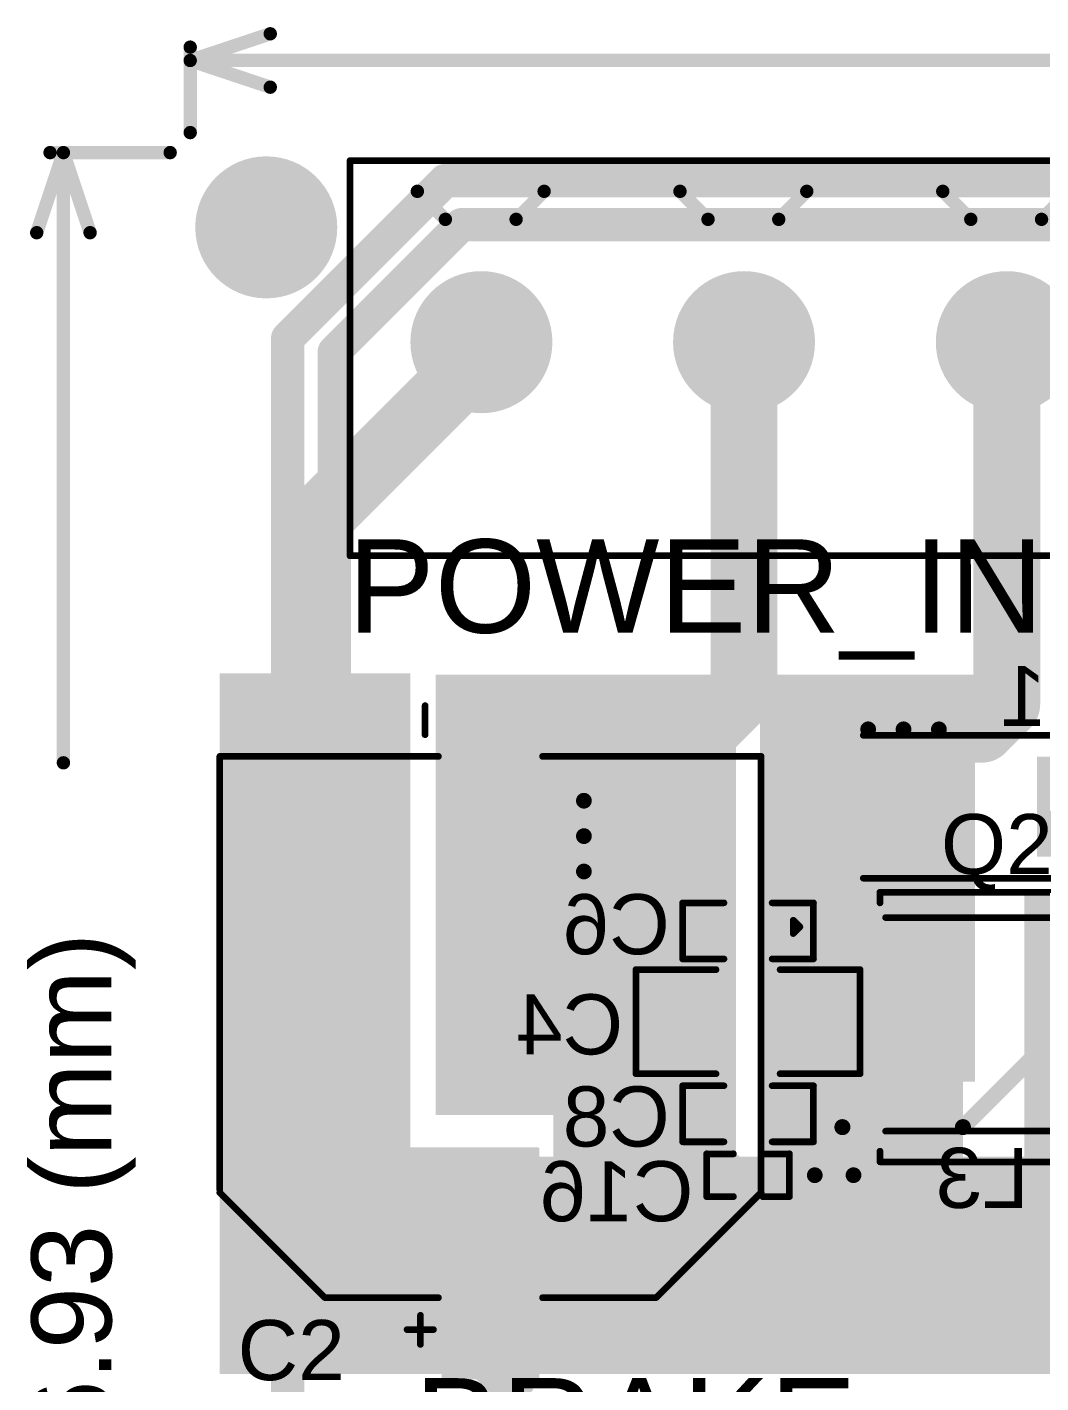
# Model space of a CAD drawing. Header units: millimetres. Extents: x -0.12 to 2.11, y 0 to 1.55.
# Drawn here: x -0.122 to 0.637, y 0.533 to 1.549 of the extents above; entities that cross this region are included whole.
import ezdxf

# ---------------------------------------------------------------- set-up
doc = ezdxf.new("R2010")
doc.units = ezdxf.units.MM
doc.header["$MEASUREMENT"] = 0
for name, color, linetype in [('BottomLayer', 5, 'Continuous'), ('BottomOverlay', 54, 'Continuous'), ('BottomPaste', 16, 'Continuous'), ('BottomSolder', 6, 'Continuous'), ('Mechanical1', 6, 'Continuous'), ('MultiLayer', 9, 'Continuous'), ('PadHoleLayer', 156, 'Continuous'), ('TopLayer', 1, 'Continuous'), ('TopOverlay', 2, 'Continuous'), ('TopPaste', 8, 'Continuous'), ('TopSolder', 216, 'Continuous'), ('ViaHoleLayer', 16, 'Continuous')]:
    doc.layers.add(name, color=color, linetype=linetype)
doc.styles.add('Arial', font='', dxfattribs={"height": 0.2})
doc.styles.get('Arial').set_extended_font_data('Arial')

# ---------------------------------------------------------------- blocks, each defined once
blk = doc.blocks.new('WJ301V_5_0_3P_7')
at = {"layer": 'BottomLayer'}
h = blk.add_hatch(color=5, dxfattribs=at)
edge = h.paths.add_edge_path()
edge.add_arc((0, 0), 0.0492, 0, 360)
h = blk.add_hatch(color=5, dxfattribs=at)
edge = h.paths.add_edge_path()
edge.add_arc((0.1969, 0), 0.0492, 0, 360)
h = blk.add_hatch(color=5, dxfattribs=at)
edge = h.paths.add_edge_path()
edge.add_arc((0.3937, 0), 0.0492, 0, 360)
at = {"layer": 'BottomSolder'}
h = blk.add_hatch(color=6, dxfattribs=at)
edge = h.paths.add_edge_path()
edge.add_arc((0, 0), 0.0532, 0, 360)
h = blk.add_hatch(color=6, dxfattribs=at)
edge = h.paths.add_edge_path()
edge.add_arc((0.1969, 0), 0.0532, 0, 360)
h = blk.add_hatch(color=6, dxfattribs=at)
edge = h.paths.add_edge_path()
edge.add_arc((0.3937, 0), 0.0532, 0, 360)
at = {"layer": 'MultiLayer'}
h = blk.add_hatch(color=9, dxfattribs=at)
edge = h.paths.add_edge_path()
edge.add_arc((0, 0), 0.0492, 0, 360)
h = blk.add_hatch(color=9, dxfattribs=at)
edge = h.paths.add_edge_path()
edge.add_arc((0.1969, 0), 0.0492, 0, 360)
h = blk.add_hatch(color=9, dxfattribs=at)
edge = h.paths.add_edge_path()
edge.add_arc((0.3937, 0), 0.0492, 0, 360)
at = {"layer": 'PadHoleLayer'}
h = blk.add_hatch(color=156, dxfattribs=at)
edge = h.paths.add_edge_path()
edge.add_arc((0, 0), 0.0256, 0, 360)
h = blk.add_hatch(color=156, dxfattribs=at)
edge = h.paths.add_edge_path()
edge.add_arc((0.1969, 0), 0.0256, 0, 360)
h = blk.add_hatch(color=156, dxfattribs=at)
edge = h.paths.add_edge_path()
edge.add_arc((0.3937, 0), 0.0256, 0, 360)
at = {"layer": 'TopLayer'}
h = blk.add_hatch(color=1, dxfattribs=at)
edge = h.paths.add_edge_path()
edge.add_arc((0, 0), 0.0492, 0, 360)
h = blk.add_hatch(color=1, dxfattribs=at)
edge = h.paths.add_edge_path()
edge.add_arc((0.1969, 0), 0.0492, 0, 360)
h = blk.add_hatch(color=1, dxfattribs=at)
edge = h.paths.add_edge_path()
edge.add_arc((0.3937, 0), 0.0492, 0, 360)
at = {"layer": 'TopSolder'}
h = blk.add_hatch(color=216, dxfattribs=at)
edge = h.paths.add_edge_path()
edge.add_arc((0, 0), 0.0532, 0, 360)
h = blk.add_hatch(color=216, dxfattribs=at)
edge = h.paths.add_edge_path()
edge.add_arc((0.1969, 0), 0.0532, 0, 360)
h = blk.add_hatch(color=216, dxfattribs=at)
edge = h.paths.add_edge_path()
edge.add_arc((0.3937, 0), 0.0532, 0, 360)
at = {"layer": 'TopOverlay'}
for points, const_width in [([(0.4921, 0.16), (-0.122, 0.16)], 0.005), ([(-0.122, 0.16), (-0.122, -0.136)], 0.005), ([(0.4921, 0.16), (0.4921, -0.136)], 0.005), ([(-0.026, -0.092), (-0.047, -0.113)], 0.01), ([(0.027, -0.092), (-0.026, -0.092)], 0.01), ([(0.048, -0.113), (0.027, -0.092)], 0.01), ([(0.1709, -0.092), (0.1499, -0.113)], 0.01), ([(0.2239, -0.092), (0.1709, -0.092)], 0.01), ([(0.2449, -0.113), (0.2239, -0.092)], 0.01), ([(0.3677, -0.092), (0.3467, -0.113)], 0.01), ([(0.4207, -0.092), (0.3677, -0.092)], 0.01), ([(0.4417, -0.113), (0.4207, -0.092)], 0.01), ([(0.4921, -0.136), (-0.122, -0.136)], 0.005)]:
    blk.add_lwpolyline(points, dxfattribs=dict(at, const_width=const_width))
for points, const_width in [([(-0.1232, 0.16, 1), (-0.1207, 0.16, 1)], 0.0025), ([(-0.1232, 0.16, 1), (-0.1207, 0.16, 1)], 0.0025), ([(0.4909, 0.16, 1), (0.4934, 0.16, 1)], 0.0025), ([(0.4909, 0.16, 1), (0.4934, 0.16, 1)], 0.0025), ([(-0.0285, -0.092, 1), (-0.0235, -0.092, 1)], 0.005), ([(-0.0285, -0.092, 1), (-0.0235, -0.092, 1)], 0.005), ([(0.0245, -0.092, 1), (0.0295, -0.092, 1)], 0.005), ([(0.0245, -0.092, 1), (0.0295, -0.092, 1)], 0.005), ([(0.1684, -0.092, 1), (0.1734, -0.092, 1)], 0.005), ([(0.1684, -0.092, 1), (0.1734, -0.092, 1)], 0.005), ([(0.2214, -0.092, 1), (0.2264, -0.092, 1)], 0.005), ([(0.2214, -0.092, 1), (0.2264, -0.092, 1)], 0.005), ([(0.3652, -0.092, 1), (0.3702, -0.092, 1)], 0.005), ([(0.3652, -0.092, 1), (0.3702, -0.092, 1)], 0.005), ([(0.4182, -0.092, 1), (0.4232, -0.092, 1)], 0.005), ([(0.4182, -0.092, 1), (0.4232, -0.092, 1)], 0.005), ([(-0.0495, -0.113, 1), (-0.0445, -0.113, 1)], 0.005), ([(0.0455, -0.113, 1), (0.0505, -0.113, 1)], 0.005), ([(0.1474, -0.113, 1), (0.1524, -0.113, 1)], 0.005), ([(0.2424, -0.113, 1), (0.2474, -0.113, 1)], 0.005), ([(0.3442, -0.113, 1), (0.3492, -0.113, 1)], 0.005), ([(0.4392, -0.113, 1), (0.4442, -0.113, 1)], 0.005), ([(-0.1232, -0.136, 1), (-0.1207, -0.136, 1)], 0.0025), ([(-0.1232, -0.136, 1), (-0.1207, -0.136, 1)], 0.0025), ([(0.4909, -0.136, 1), (0.4934, -0.136, 1)], 0.0025), ([(0.4909, -0.136, 1), (0.4934, -0.136, 1)], 0.0025)]:
    blk.add_lwpolyline(points, format="xyb", close=True, dxfattribs=dict(at, const_width=const_width))
blk = doc.blocks.new('SOP_8_32')
at = {"layer": 'TopLayer'}
for points in [[(-0.1339, 0.0888), (-0.0827, 0.0888), (-0.0827, 0.0612), (-0.1339, 0.0612)], [(0.0827, 0.0888), (0.1339, 0.0888), (0.1339, 0.0612), (0.0827, 0.0612)], [(-0.1339, 0.0388), (-0.0827, 0.0388), (-0.0827, 0.0112), (-0.1339, 0.0112)], [(0.0827, 0.0388), (0.1339, 0.0388), (0.1339, 0.0112), (0.0827, 0.0112)], [(-0.1339, -0.0112), (-0.0827, -0.0112), (-0.0827, -0.0388), (-0.1339, -0.0388)], [(0.0827, -0.0112), (0.1339, -0.0112), (0.1339, -0.0388), (0.0827, -0.0388)], [(-0.1339, -0.0612), (-0.0827, -0.0612), (-0.0827, -0.0888), (-0.1339, -0.0888)], [(0.0827, -0.0612), (0.1339, -0.0612), (0.1339, -0.0888), (0.0827, -0.0888)]]:
    blk.add_hatch(color=1, dxfattribs=at).paths.add_polyline_path(points)
at = {"layer": 'TopOverlay'}
blk.add_hatch(color=2, dxfattribs=at).paths.add_polyline_path([(-0.078, 0.058), (-0.067, 0.058), (-0.067, 0.084), (-0.078, 0.084)])
at = {"layer": 'TopPaste'}
for points in [[(-0.1339, 0.0888), (-0.0827, 0.0888), (-0.0827, 0.0612), (-0.1339, 0.0612)], [(0.0827, 0.0888), (0.1339, 0.0888), (0.1339, 0.0612), (0.0827, 0.0612)], [(-0.1339, 0.0388), (-0.0827, 0.0388), (-0.0827, 0.0112), (-0.1339, 0.0112)], [(0.0827, 0.0388), (0.1339, 0.0388), (0.1339, 0.0112), (0.0827, 0.0112)], [(-0.1339, -0.0112), (-0.0827, -0.0112), (-0.0827, -0.0388), (-0.1339, -0.0388)], [(0.0827, -0.0112), (0.1339, -0.0112), (0.1339, -0.0388), (0.0827, -0.0388)], [(-0.1339, -0.0612), (-0.0827, -0.0612), (-0.0827, -0.0888), (-0.1339, -0.0888)], [(0.0827, -0.0612), (0.1339, -0.0612), (0.1339, -0.0888), (0.0827, -0.0888)]]:
    blk.add_hatch(color=8, dxfattribs=at).paths.add_polyline_path(points)
at = {"layer": 'TopSolder'}
for points in [[(-0.1379, 0.0928), (-0.0787, 0.0928), (-0.0787, 0.0572), (-0.1379, 0.0572)], [(0.0787, 0.0928), (0.1379, 0.0928), (0.1379, 0.0572), (0.0787, 0.0572)], [(-0.1379, 0.0428), (-0.0787, 0.0428), (-0.0787, 0.0072), (-0.1379, 0.0072)], [(0.0787, 0.0428), (0.1379, 0.0428), (0.1379, 0.0072), (0.0787, 0.0072)], [(-0.1379, -0.0072), (-0.0787, -0.0072), (-0.0787, -0.0428), (-0.1379, -0.0428)], [(0.0787, -0.0072), (0.1379, -0.0072), (0.1379, -0.0428), (0.0787, -0.0428)], [(-0.1379, -0.0572), (-0.0787, -0.0572), (-0.0787, -0.0928), (-0.1379, -0.0928)], [(0.0787, -0.0572), (0.1379, -0.0572), (0.1379, -0.0928), (0.0787, -0.0928)]]:
    blk.add_hatch(color=216, dxfattribs=at).paths.add_polyline_path(points)
at = {"layer": 'TopOverlay', "const_width": 0.005}
for points in [[(-0.0801, 0.093), (-0.0801, 0.101)], [(-0.0801, 0.101), (0.0799, 0.101)], [(0.0799, 0.093), (0.0799, 0.101)], [(-0.1451, 0.07), (-0.1451, 0.08)], [(-0.1451, 0.08), (-0.1401, 0.075)], [(-0.1451, 0.07), (-0.1401, 0.075)], [(-0.0801, -0.101), (-0.0801, -0.093)], [(0.0799, -0.101), (0.0799, -0.093)], [(-0.0801, -0.101), (0.0799, -0.101)]]:
    blk.add_lwpolyline(points, dxfattribs=at)
at = {"layer": 'TopOverlay', "const_width": 0.0025}
for points in [[(-0.0814, 0.101, 1), (-0.0789, 0.101, 1)], [(-0.0814, 0.101, 1), (-0.0789, 0.101, 1)], [(0.0786, 0.101, 1), (0.0811, 0.101, 1)], [(0.0786, 0.101, 1), (0.0811, 0.101, 1)], [(-0.0814, 0.093, 1), (-0.0789, 0.093, 1)], [(0.0786, 0.093, 1), (0.0811, 0.093, 1)], [(-0.1464, 0.08, 1), (-0.1439, 0.08, 1)], [(-0.1464, 0.08, 1), (-0.1439, 0.08, 1)], [(-0.1464, 0.07, 1), (-0.1439, 0.07, 1)], [(-0.1464, 0.07, 1), (-0.1439, 0.07, 1)], [(-0.1414, 0.075, 1), (-0.1389, 0.075, 1)], [(-0.1414, 0.075, 1), (-0.1389, 0.075, 1)], [(-0.0814, -0.093, 1), (-0.0789, -0.093, 1)], [(0.0786, -0.093, 1), (0.0811, -0.093, 1)], [(-0.0814, -0.101, 1), (-0.0789, -0.101, 1)], [(-0.0814, -0.101, 1), (-0.0789, -0.101, 1)], [(0.0786, -0.101, 1), (0.0811, -0.101, 1)], [(0.0786, -0.101, 1), (0.0811, -0.101, 1)]]:
    blk.add_lwpolyline(points, format="xyb", close=True, dxfattribs=at)
blk = doc.blocks.new('WPN4020H1R0MT__B_37')
at = {"layer": 'BottomLayer'}
for points in [[(-0.0807, 0.0728), (-0.0374, 0.0728), (-0.0374, -0.0728), (-0.0807, -0.0728)], [(0.0374, 0.0728), (0.0807, 0.0728), (0.0807, -0.0728), (0.0374, -0.0728)]]:
    blk.add_hatch(color=5, dxfattribs=at).paths.add_polyline_path(points)
at = {"layer": 'BottomPaste'}
for points in [[(-0.0807, 0.0728), (-0.0374, 0.0728), (-0.0374, -0.0728), (-0.0807, -0.0728)], [(0.0374, 0.0728), (0.0807, 0.0728), (0.0807, -0.0728), (0.0374, -0.0728)]]:
    blk.add_hatch(color=16, dxfattribs=at).paths.add_polyline_path(points)
at = {"layer": 'BottomSolder'}
for points in [[(-0.0847, 0.0768), (-0.0334, 0.0768), (-0.0334, -0.0768), (-0.0847, -0.0768)], [(0.0334, 0.0768), (0.0847, 0.0768), (0.0847, -0.0768), (0.0334, -0.0768)]]:
    blk.add_hatch(color=6, dxfattribs=at).paths.add_polyline_path(points)
at = {"layer": 'BottomOverlay', "const_width": 0.005}
for points in [[(0.074, 0.08), (-0.074, 0.08)], [(0.074, -0.08), (-0.074, -0.08)]]:
    blk.add_lwpolyline(points, dxfattribs=at)
at = {"layer": 'BottomOverlay', "const_width": 0.0025}
for points in [[(-0.0752, 0.08, 1), (-0.0727, 0.08, 1)], [(0.0727, 0.08, 1), (0.0752, 0.08, 1)], [(-0.0752, -0.08, 1), (-0.0727, -0.08, 1)], [(0.0727, -0.08, 1), (0.0752, -0.08, 1)]]:
    blk.add_lwpolyline(points, format="xyb", close=True, dxfattribs=at)
blk = doc.blocks.new('SMA_B_40')
at = {"layer": 'BottomLayer'}
for points in [[(-0.128, 0.0335), (-0.0295, 0.0335), (-0.0295, -0.0335), (-0.128, -0.0335)], [(0.0295, 0.0335), (0.128, 0.0335), (0.128, -0.0335), (0.0295, -0.0335)]]:
    blk.add_hatch(color=5, dxfattribs=at).paths.add_polyline_path(points)
at = {"layer": 'BottomOverlay'}
for points in [[(-0.175, -0.056), (-0.1291, -0.056), (-0.1291, 0.056), (-0.175, 0.056)], [(-0.1299, 0.0364), (-0.1022, 0.0364), (-0.1022, 0.056), (-0.1299, 0.056)], [(-0.1299, -0.056), (-0.1022, -0.056), (-0.1022, -0.0364), (-0.1299, -0.0364)]]:
    blk.add_hatch(color=54, dxfattribs=at).paths.add_polyline_path(points)
at = {"layer": 'BottomPaste'}
for points in [[(-0.128, 0.0335), (-0.0295, 0.0335), (-0.0295, -0.0335), (-0.128, -0.0335)], [(0.0295, 0.0335), (0.128, 0.0335), (0.128, -0.0335), (0.0295, -0.0335)]]:
    blk.add_hatch(color=16, dxfattribs=at).paths.add_polyline_path(points)
at = {"layer": 'BottomSolder'}
for points in [[(-0.132, 0.0375), (-0.0255, 0.0375), (-0.0255, -0.0375), (-0.132, -0.0375)], [(0.0255, 0.0375), (0.132, 0.0375), (0.132, -0.0375), (0.0255, -0.0375)]]:
    blk.add_hatch(color=6, dxfattribs=at).paths.add_polyline_path(points)
at = {"layer": 'BottomOverlay', "const_width": 0.005}
for points in [[(-0.1047, 0.0535), (0.0811, 0.0535)], [(0.0811, 0.0398), (0.0811, 0.0535)], [(0.0811, -0.0535), (0.0811, -0.0398)], [(-0.1047, -0.0535), (0.0811, -0.0535)]]:
    blk.add_lwpolyline(points, dxfattribs=at)
at = {"layer": 'BottomOverlay', "const_width": 0.0025}
for points in [[(-0.1059, 0.0535, 1), (-0.1034, 0.0535, 1)], [(0.0799, 0.0535, 1), (0.0824, 0.0535, 1)], [(0.0799, 0.0535, 1), (0.0824, 0.0535, 1)], [(0.0799, 0.0398, 1), (0.0824, 0.0398, 1)], [(0.0799, -0.0398, 1), (0.0824, -0.0398, 1)], [(-0.1059, -0.0535, 1), (-0.1034, -0.0535, 1)], [(0.0799, -0.0535, 1), (0.0824, -0.0535, 1)], [(0.0799, -0.0535, 1), (0.0824, -0.0535, 1)]]:
    blk.add_lwpolyline(points, format="xyb", close=True, dxfattribs=at)
blk = doc.blocks.new('C___0402_B_42')
at = {"layer": 'BottomLayer'}
for points in [[(-0.0095, 0.0125), (-0.0095, -0.0125), (-0.0275, -0.0125), (-0.0275, 0.0125)], [(0.0275, 0.0125), (0.0275, -0.0125), (0.0095, -0.0125), (0.0095, 0.0125)]]:
    blk.add_hatch(color=5, dxfattribs=at).paths.add_polyline_path(points)
at = {"layer": 'BottomPaste'}
for points in [[(-0.0095, 0.0125), (-0.0095, -0.0125), (-0.0275, -0.0125), (-0.0275, 0.0125)], [(0.0275, 0.0125), (0.0275, -0.0125), (0.0095, -0.0125), (0.0095, 0.0125)]]:
    blk.add_hatch(color=16, dxfattribs=at).paths.add_polyline_path(points)
at = {"layer": 'BottomSolder'}
for points in [[(-0.0071, 0.0149), (-0.0071, -0.0149), (-0.0299, -0.0149), (-0.0299, 0.0149)], [(0.0299, 0.0149), (0.0299, -0.0149), (0.0071, -0.0149), (0.0071, 0.0149)]]:
    blk.add_hatch(color=6, dxfattribs=at).paths.add_polyline_path(points)
at = {"layer": 'BottomOverlay', "const_width": 0.005}
for points in [[(-0.031, 0.016), (-0.011, 0.016)], [(-0.031, -0.016), (-0.031, 0.016)], [(0.011, 0.016), (0.031, 0.016)], [(0.031, -0.016), (0.031, 0.016)], [(-0.031, -0.016), (-0.011, -0.016)], [(0.011, -0.016), (0.031, -0.016)]]:
    blk.add_lwpolyline(points, dxfattribs=at)
at = {"layer": 'BottomOverlay', "const_width": 0.0025}
for points in [[(-0.0323, 0.016, 1), (-0.0297, 0.016, 1)], [(-0.0323, 0.016, 1), (-0.0297, 0.016, 1)], [(-0.0123, 0.016, 1), (-0.0097, 0.016, 1)], [(0.0097, 0.016, 1), (0.0123, 0.016, 1)], [(0.0297, 0.016, 1), (0.0323, 0.016, 1)], [(0.0297, 0.016, 1), (0.0323, 0.016, 1)], [(-0.0323, -0.016, 1), (-0.0297, -0.016, 1)], [(-0.0323, -0.016, 1), (-0.0297, -0.016, 1)], [(-0.0123, -0.016, 1), (-0.0097, -0.016, 1)], [(0.0097, -0.016, 1), (0.0123, -0.016, 1)], [(0.0297, -0.016, 1), (0.0323, -0.016, 1)], [(0.0297, -0.016, 1), (0.0323, -0.016, 1)]]:
    blk.add_lwpolyline(points, format="xyb", close=True, dxfattribs=at)
blk = doc.blocks.new('C___0603_B_50')
at = {"layer": 'BottomLayer'}
for points in [[(-0.045, -0.0175), (-0.045, 0.0175), (-0.015, 0.0175), (-0.015, -0.0175)], [(0.015, -0.0175), (0.015, 0.0175), (0.045, 0.0175), (0.045, -0.0175)]]:
    blk.add_hatch(color=5, dxfattribs=at).paths.add_polyline_path(points)
at = {"layer": 'BottomPaste'}
for points in [[(-0.045, -0.0175), (-0.045, 0.0175), (-0.015, 0.0175), (-0.015, -0.0175)], [(0.015, -0.0175), (0.015, 0.0175), (0.045, 0.0175), (0.045, -0.0175)]]:
    blk.add_hatch(color=16, dxfattribs=at).paths.add_polyline_path(points)
at = {"layer": 'BottomSolder'}
for points in [[(-0.0474, -0.0199), (-0.0474, 0.0199), (-0.0126, 0.0199), (-0.0126, -0.0199)], [(0.0126, -0.0199), (0.0126, 0.0199), (0.0474, 0.0199), (0.0474, -0.0199)]]:
    blk.add_hatch(color=6, dxfattribs=at).paths.add_polyline_path(points)
at = {"layer": 'BottomOverlay', "const_width": 0.005}
for points in [[(-0.018, 0.021), (-0.049, 0.021)], [(-0.049, 0.021), (-0.049, -0.021)], [(0.049, 0.021), (0.018, 0.021)], [(0.049, 0.021), (0.049, -0.021)], [(-0.018, -0.021), (-0.049, -0.021)], [(0.049, -0.021), (0.018, -0.021)]]:
    blk.add_lwpolyline(points, dxfattribs=at)
at = {"layer": 'BottomOverlay', "const_width": 0.0025}
for points in [[(-0.0503, 0.021, 1), (-0.0478, 0.021, 1)], [(-0.0503, 0.021, 1), (-0.0478, 0.021, 1)], [(-0.0192, 0.021, 1), (-0.0168, 0.021, 1)], [(0.0168, 0.021, 1), (0.0192, 0.021, 1)], [(0.0478, 0.021, 1), (0.0503, 0.021, 1)], [(0.0478, 0.021, 1), (0.0503, 0.021, 1)], [(-0.0503, -0.021, 1), (-0.0478, -0.021, 1)], [(-0.0503, -0.021, 1), (-0.0478, -0.021, 1)], [(-0.0192, -0.021, 1), (-0.0168, -0.021, 1)], [(0.0168, -0.021, 1), (0.0192, -0.021, 1)], [(0.0478, -0.021, 1), (0.0503, -0.021, 1)], [(0.0478, -0.021, 1), (0.0503, -0.021, 1)]]:
    blk.add_lwpolyline(points, format="xyb", close=True, dxfattribs=at)
blk = doc.blocks.new('C___0603_B_52')
at = {"layer": 'BottomLayer'}
for points in [[(-0.045, -0.0175), (-0.045, 0.0175), (-0.015, 0.0175), (-0.015, -0.0175)], [(0.015, -0.0175), (0.015, 0.0175), (0.045, 0.0175), (0.045, -0.0175)]]:
    blk.add_hatch(color=5, dxfattribs=at).paths.add_polyline_path(points)
at = {"layer": 'BottomPaste'}
for points in [[(-0.045, -0.0175), (-0.045, 0.0175), (-0.015, 0.0175), (-0.015, -0.0175)], [(0.015, -0.0175), (0.015, 0.0175), (0.045, 0.0175), (0.045, -0.0175)]]:
    blk.add_hatch(color=16, dxfattribs=at).paths.add_polyline_path(points)
at = {"layer": 'BottomSolder'}
for points in [[(-0.0474, -0.0199), (-0.0474, 0.0199), (-0.0126, 0.0199), (-0.0126, -0.0199)], [(0.0126, -0.0199), (0.0126, 0.0199), (0.0474, 0.0199), (0.0474, -0.0199)]]:
    blk.add_hatch(color=6, dxfattribs=at).paths.add_polyline_path(points)
at = {"layer": 'BottomOverlay', "const_width": 0.005}
for points in [[(-0.049, 0.021), (-0.018, 0.021)], [(-0.049, -0.021), (-0.049, 0.021)], [(0.018, 0.021), (0.049, 0.021)], [(0.049, -0.021), (0.049, 0.021)], [(-0.049, -0.021), (-0.018, -0.021)], [(0.018, -0.021), (0.049, -0.021)]]:
    blk.add_lwpolyline(points, dxfattribs=at)
at = {"layer": 'BottomOverlay', "const_width": 0.0025}
for points in [[(-0.0503, 0.021, 1), (-0.0478, 0.021, 1)], [(-0.0503, 0.021, 1), (-0.0478, 0.021, 1)], [(-0.0192, 0.021, 1), (-0.0168, 0.021, 1)], [(0.0168, 0.021, 1), (0.0192, 0.021, 1)], [(0.0478, 0.021, 1), (0.0503, 0.021, 1)], [(0.0478, 0.021, 1), (0.0503, 0.021, 1)], [(-0.0503, -0.021, 1), (-0.0478, -0.021, 1)], [(-0.0503, -0.021, 1), (-0.0478, -0.021, 1)], [(-0.0192, -0.021, 1), (-0.0168, -0.021, 1)], [(0.0168, -0.021, 1), (0.0192, -0.021, 1)], [(0.0478, -0.021, 1), (0.0503, -0.021, 1)], [(0.0478, -0.021, 1), (0.0503, -0.021, 1)]]:
    blk.add_lwpolyline(points, format="xyb", close=True, dxfattribs=at)
blk = doc.blocks.new('C___1206_B_54')
at = {"layer": 'BottomLayer'}
for points in [[(-0.08, 0.035), (-0.02, 0.035), (-0.02, -0.035), (-0.08, -0.035)], [(0.02, 0.035), (0.08, 0.035), (0.08, -0.035), (0.02, -0.035)]]:
    blk.add_hatch(color=5, dxfattribs=at).paths.add_polyline_path(points)
at = {"layer": 'BottomPaste'}
for points in [[(-0.08, 0.035), (-0.02, 0.035), (-0.02, -0.035), (-0.08, -0.035)], [(0.02, 0.035), (0.08, 0.035), (0.08, -0.035), (0.02, -0.035)]]:
    blk.add_hatch(color=16, dxfattribs=at).paths.add_polyline_path(points)
at = {"layer": 'BottomSolder'}
for points in [[(-0.084, 0.039), (-0.016, 0.039), (-0.016, -0.039), (-0.084, -0.039)], [(0.016, 0.039), (0.084, 0.039), (0.084, -0.039), (0.016, -0.039)]]:
    blk.add_hatch(color=6, dxfattribs=at).paths.add_polyline_path(points)
at = {"layer": 'BottomOverlay', "const_width": 0.005}
for points in [[(-0.084, -0.039), (-0.084, 0.039)], [(-0.084, 0.039), (-0.024, 0.039)], [(0.024, 0.039), (0.084, 0.039)], [(0.084, -0.039), (0.084, 0.039)], [(-0.084, -0.039), (-0.024, -0.039)], [(0.024, -0.039), (0.084, -0.039)]]:
    blk.add_lwpolyline(points, dxfattribs=at)
at = {"layer": 'BottomOverlay', "const_width": 0.0025}
for points in [[(-0.08525, 0.039, 1), (-0.08275, 0.039, 1)], [(-0.08525, 0.039, 1), (-0.08275, 0.039, 1)], [(-0.02525, 0.039, 1), (-0.02275, 0.039, 1)], [(0.02275, 0.039, 1), (0.02525, 0.039, 1)], [(0.08275, 0.039, 1), (0.08525, 0.039, 1)], [(0.08275, 0.039, 1), (0.08525, 0.039, 1)], [(-0.08525, -0.039, 1), (-0.08275, -0.039, 1)], [(-0.08525, -0.039, 1), (-0.08275, -0.039, 1)], [(-0.02525, -0.039, 1), (-0.02275, -0.039, 1)], [(0.02275, -0.039, 1), (0.02525, -0.039, 1)], [(0.08275, -0.039, 1), (0.08525, -0.039, 1)], [(0.08275, -0.039, 1), (0.08525, -0.039, 1)]]:
    blk.add_lwpolyline(points, format="xyb", close=True, dxfattribs=at)
blk = doc.blocks.new('VZT_330_F_10__D___56')
at = {"layer": 'TopLayer'}
for points in [[(-0.2598, 0.0325), (-0.0945, 0.0325), (-0.0945, -0.0325), (-0.2598, -0.0325)], [(0.0945, 0.0325), (0.2598, 0.0325), (0.2598, -0.0325), (0.0945, -0.0325)]]:
    blk.add_hatch(color=1, dxfattribs=at).paths.add_polyline_path(points)
at = {"layer": 'TopPaste'}
for points in [[(-0.2598, 0.0325), (-0.0945, 0.0325), (-0.0945, -0.0325), (-0.2598, -0.0325)], [(0.0945, 0.0325), (0.2598, 0.0325), (0.2598, -0.0325), (0.0945, -0.0325)]]:
    blk.add_hatch(color=8, dxfattribs=at).paths.add_polyline_path(points)
at = {"layer": 'TopSolder'}
for points in [[(-0.2638, 0.0365), (-0.0905, 0.0365), (-0.0905, -0.0365), (-0.2638, -0.0365)], [(0.0905, 0.0365), (0.2638, 0.0365), (0.2638, -0.0365), (0.0905, -0.0365)]]:
    blk.add_hatch(color=216, dxfattribs=at).paths.add_polyline_path(points)
at = {"layer": 'TopOverlay', "const_width": 0.005}
for points in [[(-0.124, 0.2028), (-0.2028, 0.124)], [(-0.1222, 0.2028), (0.2028, 0.2028)], [(0.2028, 0.2028), (0.2028, 0.039)], [(-0.2028, 0.124), (-0.2028, 0.039)], [(-0.2267, 0.0625), (-0.2267, 0.0427)], [(-0.2378, 0.0525), (-0.216, 0.0525)], [(0.219, 0.049), (0.2408, 0.049)], [(-0.2028, -0.039), (-0.2028, -0.124)], [(0.2028, -0.039), (0.2028, -0.2028)], [(-0.2028, -0.124), (-0.124, -0.2028)], [(-0.1222, -0.2028), (0.2028, -0.2028)]]:
    blk.add_lwpolyline(points, dxfattribs=at)
at = {"layer": 'TopOverlay', "const_width": 0.0025}
for points in [[(-0.1253, 0.2028, 1), (-0.1227, 0.2028, 1)], [(-0.1235, 0.2028, 1), (-0.121, 0.2028, 1)], [(0.2015, 0.2028, 1), (0.204, 0.2028, 1)], [(0.2015, 0.2028, 1), (0.204, 0.2028, 1)], [(-0.204, 0.124, 1), (-0.2015, 0.124, 1)], [(-0.204, 0.124, 1), (-0.2015, 0.124, 1)], [(-0.2279, 0.0625, 1), (-0.2254, 0.0625, 1)], [(-0.239, 0.0525, 1), (-0.2365, 0.0525, 1)], [(-0.2172, 0.0525, 1), (-0.2147, 0.0525, 1)], [(0.2177, 0.049, 1), (0.2203, 0.049, 1)], [(0.2395, 0.049, 1), (0.242, 0.049, 1)], [(-0.2279, 0.0427, 1), (-0.2254, 0.0427, 1)], [(-0.204, 0.039, 1), (-0.2015, 0.039, 1)], [(0.2015, 0.039, 1), (0.204, 0.039, 1)], [(-0.204, -0.039, 1), (-0.2015, -0.039, 1)], [(0.2015, -0.039, 1), (0.204, -0.039, 1)], [(-0.204, -0.124, 1), (-0.2015, -0.124, 1)], [(-0.204, -0.124, 1), (-0.2015, -0.124, 1)], [(-0.1253, -0.2028, 1), (-0.1227, -0.2028, 1)], [(-0.1235, -0.2028, 1), (-0.121, -0.2028, 1)], [(0.2015, -0.2028, 1), (0.204, -0.2028, 1)], [(0.2015, -0.2028, 1), (0.204, -0.2028, 1)]]:
    blk.add_lwpolyline(points, format="xyb", close=True, dxfattribs=at)

msp = doc.modelspace()

# ---------------------------------------------------------------- hatches: boundary and pattern name
at = {"layer": 'BottomLayer'}
h = msp.add_hatch(color=5, dxfattribs=at)
edge = h.paths.add_edge_path()
edge.add_arc((0.057, 1.399), 0.0492, 0, 360)
for points in [[(0.409, 1.045), (0.272, 1.045), (0.272, 0.588), (0.409, 0.588)], [(0.46, 0.921), (0.583, 0.921), (0.583, 1.046), (0.46, 1.046)], [(0.427, 0.673), (0.579, 0.673), (0.579, 0.902), (0.427, 0.902)], [(0.763, 0.901), (0.625, 0.901), (0.625, 0.672), (0.763, 0.672)], [(0.272, 0.66), (0.272, 0.581), (0.87, 0.581), (0.87, 0.66)]]:
    msp.add_hatch(color=5, dxfattribs=at).paths.add_polyline_path(points)
h = msp.add_hatch(color=5, dxfattribs=at)
edge = h.paths.add_edge_path()
edge.add_arc((0.508, 1.023), 0.0118, 0, 360)
h = msp.add_hatch(color=5, dxfattribs=at)
edge = h.paths.add_edge_path()
edge.add_arc((0.5345, 1.023), 0.0118, 0, 360)
h = msp.add_hatch(color=5, dxfattribs=at)
edge = h.paths.add_edge_path()
edge.add_arc((0.561, 1.023), 0.0118, 0, 360)
h = msp.add_hatch(color=5, dxfattribs=at)
edge = h.paths.add_edge_path()
edge.add_arc((0.295, 0.9695), 0.0118, 0, 360)
h = msp.add_hatch(color=5, dxfattribs=at)
edge = h.paths.add_edge_path()
edge.add_arc((0.295, 0.943), 0.0118, 0, 360)
h = msp.add_hatch(color=5, dxfattribs=at)
edge = h.paths.add_edge_path()
edge.add_arc((0.295, 0.9165), 0.0118, 0, 360)
h = msp.add_hatch(color=5, dxfattribs=at)
edge = h.paths.add_edge_path()
edge.add_arc((0.468, 0.689), 0.0118, 0, 360)
h = msp.add_hatch(color=5, dxfattribs=at)
edge = h.paths.add_edge_path()
edge.add_arc((0.497, 0.689), 0.0118, 0, 360)
at = {"layer": 'BottomSolder'}
h = msp.add_hatch(color=6, dxfattribs=at)
edge = h.paths.add_edge_path()
edge.add_arc((0.057, 1.399), 0.0532, 0, 360)
h = msp.add_hatch(color=6, dxfattribs=at)
edge = h.paths.add_edge_path()
edge.add_arc((0.508, 1.023), 0.0158, 0, 360)
h = msp.add_hatch(color=6, dxfattribs=at)
edge = h.paths.add_edge_path()
edge.add_arc((0.5345, 1.023), 0.0158, 0, 360)
h = msp.add_hatch(color=6, dxfattribs=at)
edge = h.paths.add_edge_path()
edge.add_arc((0.561, 1.023), 0.0158, 0, 360)
h = msp.add_hatch(color=6, dxfattribs=at)
edge = h.paths.add_edge_path()
edge.add_arc((0.295, 0.9695), 0.0158, 0, 360)
h = msp.add_hatch(color=6, dxfattribs=at)
edge = h.paths.add_edge_path()
edge.add_arc((0.295, 0.943), 0.0158, 0, 360)
h = msp.add_hatch(color=6, dxfattribs=at)
edge = h.paths.add_edge_path()
edge.add_arc((0.295, 0.9165), 0.0158, 0, 360)
h = msp.add_hatch(color=6, dxfattribs=at)
edge = h.paths.add_edge_path()
edge.add_arc((0.468, 0.689), 0.0158, 0, 360)
h = msp.add_hatch(color=6, dxfattribs=at)
edge = h.paths.add_edge_path()
edge.add_arc((0.497, 0.689), 0.0158, 0, 360)
at = {"layer": 'MultiLayer'}
h = msp.add_hatch(color=9, dxfattribs=at)
edge = h.paths.add_edge_path()
edge.add_arc((0.057, 1.399), 0.0492, 0, 360)
at = {"layer": 'PadHoleLayer'}
h = msp.add_hatch(color=156, dxfattribs=at)
edge = h.paths.add_edge_path()
edge.add_arc((0.057, 1.399), 0.0394, 0, 360)
at = {"layer": 'TopLayer'}
h = msp.add_hatch(color=1, dxfattribs=at)
edge = h.paths.add_edge_path()
edge.add_arc((0.057, 1.399), 0.0492, 0, 360)
for points in [[(0.165, 0.544), (0.165, 1.065), (0.022, 1.065), (0.022, 0.544)], [(0.184, 0.734), (0.408, 0.734), (0.408, 1.064), (0.184, 1.064)], [(0.427, 0.759), (0.588, 0.759), (0.588, 1.064), (0.427, 1.064)], [(0.022, 0.54), (0.261, 0.54), (0.261, 0.71), (0.022, 0.71)], [(0.048, 0.54), (0.661, 0.54), (0.661, 0.703), (0.048, 0.703)]]:
    msp.add_hatch(color=1, dxfattribs=at).paths.add_polyline_path(points)
h = msp.add_hatch(color=1, dxfattribs=at)
edge = h.paths.add_edge_path()
edge.add_arc((0.508, 1.023), 0.0118, 0, 360)
h = msp.add_hatch(color=1, dxfattribs=at)
edge = h.paths.add_edge_path()
edge.add_arc((0.5345, 1.023), 0.0118, 0, 360)
h = msp.add_hatch(color=1, dxfattribs=at)
edge = h.paths.add_edge_path()
edge.add_arc((0.561, 1.023), 0.0118, 0, 360)
h = msp.add_hatch(color=1, dxfattribs=at)
edge = h.paths.add_edge_path()
edge.add_arc((0.295, 0.9695), 0.0118, 0, 360)
h = msp.add_hatch(color=1, dxfattribs=at)
edge = h.paths.add_edge_path()
edge.add_arc((0.295, 0.943), 0.0118, 0, 360)
h = msp.add_hatch(color=1, dxfattribs=at)
edge = h.paths.add_edge_path()
edge.add_arc((0.295, 0.9165), 0.0118, 0, 360)
h = msp.add_hatch(color=1, dxfattribs=at)
edge = h.paths.add_edge_path()
edge.add_arc((0.468, 0.689), 0.0118, 0, 360)
h = msp.add_hatch(color=1, dxfattribs=at)
edge = h.paths.add_edge_path()
edge.add_arc((0.497, 0.689), 0.0118, 0, 360)
at = {"layer": 'TopSolder'}
h = msp.add_hatch(color=216, dxfattribs=at)
edge = h.paths.add_edge_path()
edge.add_arc((0.057, 1.399), 0.0532, 0, 360)
h = msp.add_hatch(color=216, dxfattribs=at)
edge = h.paths.add_edge_path()
edge.add_arc((0.508, 1.023), 0.0158, 0, 360)
h = msp.add_hatch(color=216, dxfattribs=at)
edge = h.paths.add_edge_path()
edge.add_arc((0.5345, 1.023), 0.0158, 0, 360)
h = msp.add_hatch(color=216, dxfattribs=at)
edge = h.paths.add_edge_path()
edge.add_arc((0.561, 1.023), 0.0158, 0, 360)
h = msp.add_hatch(color=216, dxfattribs=at)
edge = h.paths.add_edge_path()
edge.add_arc((0.295, 0.9695), 0.0158, 0, 360)
h = msp.add_hatch(color=216, dxfattribs=at)
edge = h.paths.add_edge_path()
edge.add_arc((0.295, 0.943), 0.0158, 0, 360)
h = msp.add_hatch(color=216, dxfattribs=at)
edge = h.paths.add_edge_path()
edge.add_arc((0.295, 0.9165), 0.0158, 0, 360)
h = msp.add_hatch(color=216, dxfattribs=at)
edge = h.paths.add_edge_path()
edge.add_arc((0.468, 0.689), 0.0158, 0, 360)
h = msp.add_hatch(color=216, dxfattribs=at)
edge = h.paths.add_edge_path()
edge.add_arc((0.497, 0.689), 0.0158, 0, 360)
at = {"layer": 'ViaHoleLayer'}
h = msp.add_hatch(color=16, dxfattribs=at)
edge = h.paths.add_edge_path()
edge.add_arc((0.508, 1.023), 0.00591, 0, 360)
h = msp.add_hatch(color=16, dxfattribs=at)
edge = h.paths.add_edge_path()
edge.add_arc((0.5345, 1.023), 0.00591, 0, 360)
h = msp.add_hatch(color=16, dxfattribs=at)
edge = h.paths.add_edge_path()
edge.add_arc((0.561, 1.023), 0.00591, 0, 360)
h = msp.add_hatch(color=16, dxfattribs=at)
edge = h.paths.add_edge_path()
edge.add_arc((0.295, 0.9695), 0.00591, 0, 360)
h = msp.add_hatch(color=16, dxfattribs=at)
edge = h.paths.add_edge_path()
edge.add_arc((0.295, 0.943), 0.00591, 0, 360)
h = msp.add_hatch(color=16, dxfattribs=at)
edge = h.paths.add_edge_path()
edge.add_arc((0.295, 0.9165), 0.00591, 0, 360)
h = msp.add_hatch(color=16, dxfattribs=at)
edge = h.paths.add_edge_path()
edge.add_arc((0.468, 0.689), 0.00591, 0, 360)
h = msp.add_hatch(color=16, dxfattribs=at)
edge = h.paths.add_edge_path()
edge.add_arc((0.497, 0.689), 0.00591, 0, 360)

# ---------------------------------------------------------------- linework, layer by layer
at = {"layer": 'BottomLayer'}
for points, const_width in [([(0.073, 1.316), (0.191, 1.434)], 0.025), ([(0.191, 1.434), (1.845, 1.434)], 0.025), ([(0.108, 1.3057), (0.2033, 1.401)], 0.025), ([(0.2033, 1.401), (1.822, 1.401)], 0.025), ([(0.415, 1.313), (0.415, 1.316)], 0.05), ([(0.6119, 1.0418), (0.6119, 1.316)], 0.05), ([(0.415, 1.051), (0.415, 1.313)], 0.05), ([(0.073, 0.512), (0.073, 1.316)], 0.025), ([(0.108, 0.66), (0.108, 1.3057)], 0.025), ([(0.372, 1.008), (0.415, 1.051)], 0.05), ([(0.5931, 1.023), (0.6119, 1.0418)], 0.05), ([(0.5345, 1.023), (0.5931, 1.023)], 0.05), ([(0.5484, 1.0114), (0.558, 1.021)], 0.05), ([(0.372, 0.865), (0.372, 1.008)], 0.05), ([(0.5215, 0.9835), (0.5456, 1.0076)], 0.05), ([(0.5303, 0.965), (0.5303, 0.9923)], 0.05), ([(0.108, 0.66), (0.2485, 0.5195)], 0.025)]:
    msp.add_lwpolyline(points, dxfattribs=dict(at, const_width=const_width))
for points, const_width in [([(0.1847, 1.434, 1), (0.1973, 1.434, 1)], 0.0125), ([(0.1847, 1.434, 1), (0.1973, 1.434, 1)], 0.0125), ([(0.197, 1.401, 1), (0.2095, 1.401, 1)], 0.0125), ([(0.197, 1.401, 1), (0.2095, 1.401, 1)], 0.0125), ([(0.4025, 1.316, 1), (0.4275, 1.316, 1)], 0.025), ([(0.5994, 1.316, 1), (0.6244, 1.316, 1)], 0.025), ([(0.4025, 1.313, 1), (0.4275, 1.313, 1)], 0.025), ([(0.4025, 1.313, 1), (0.4275, 1.313, 1)], 0.025), ([(0.0668, 1.316, 1), (0.0793, 1.316, 1)], 0.0125), ([(0.0668, 1.316, 1), (0.0793, 1.316, 1)], 0.0125), ([(0.1017, 1.3057, 1), (0.1143, 1.3057, 1)], 0.0125), ([(0.1017, 1.3057, 1), (0.1143, 1.3057, 1)], 0.0125), ([(0.4025, 1.051, 1), (0.4275, 1.051, 1)], 0.025), ([(0.4025, 1.051, 1), (0.4275, 1.051, 1)], 0.025), ([(0.5994, 1.0418, 1), (0.6244, 1.0418, 1)], 0.025), ([(0.5994, 1.0418, 1), (0.6244, 1.0418, 1)], 0.025), ([(0.522, 1.023, 1), (0.547, 1.023, 1)], 0.025), ([(0.5806, 1.023, 1), (0.6056, 1.023, 1)], 0.025), ([(0.5806, 1.023, 1), (0.6056, 1.023, 1)], 0.025), ([(0.5359, 1.0114, 1), (0.5609, 1.0114, 1)], 0.025), ([(0.5455, 1.021, 1), (0.5705, 1.021, 1)], 0.025), ([(0.3595, 1.008, 1), (0.3845, 1.008, 1)], 0.025), ([(0.3595, 1.008, 1), (0.3845, 1.008, 1)], 0.025), ([(0.5331, 1.0076, 1), (0.5581, 1.0076, 1)], 0.025), ([(0.5178, 0.9923, 1), (0.5428, 0.9923, 1)], 0.025), ([(0.509, 0.9835, 1), (0.534, 0.9835, 1)], 0.025), ([(0.5178, 0.965, 1), (0.5428, 0.965, 1)], 0.025), ([(0.3595, 0.865, 1), (0.3845, 0.865, 1)], 0.025), ([(0.1017, 0.66, 1), (0.1143, 0.66, 1)], 0.0125), ([(0.1017, 0.66, 1), (0.1143, 0.66, 1)], 0.0125)]:
    msp.add_lwpolyline(points, format="xyb", close=True, dxfattribs=dict(at, const_width=const_width))
at = {"layer": 'Mechanical1', "const_width": 0.01}
for points in [[(0, 1.524), (0.06, 1.544)], [(0, 1.47), (0, 1.534)], [(0, 1.524), (0.06, 1.504)], [(0, 1.524), (0.7496, 1.524)], [(-0.115, 1.395), (-0.095, 1.455)], [(-0.105, 1.455), (-0.015, 1.455)], [(-0.095, 1.455), (-0.075, 1.395)], [(-0.095, 0.9979), (-0.095, 1.455)]]:
    msp.add_lwpolyline(points, dxfattribs=at)
at = {"layer": 'Mechanical1', "const_width": 0.005}
for points in [[(0.0575, 1.544, 1), (0.0625, 1.544, 1)], [(-0.0025, 1.534, 1), (0.0025, 1.534, 1)], [(-0.0025, 1.524, 1), (0.0025, 1.524, 1)], [(-0.0025, 1.524, 1), (0.0025, 1.524, 1)], [(-0.0025, 1.524, 1), (0.0025, 1.524, 1)], [(0.0575, 1.504, 1), (0.0625, 1.504, 1)], [(-0.0025, 1.47, 1), (0.0025, 1.47, 1)], [(-0.1075, 1.455, 1), (-0.1025, 1.455, 1)], [(-0.0975, 1.455, 1), (-0.0925, 1.455, 1)], [(-0.0975, 1.455, 1), (-0.0925, 1.455, 1)], [(-0.0975, 1.455, 1), (-0.0925, 1.455, 1)], [(-0.0175, 1.455, 1), (-0.0125, 1.455, 1)], [(-0.1175, 1.395, 1), (-0.1125, 1.395, 1)], [(-0.0775, 1.395, 1), (-0.0725, 1.395, 1)], [(-0.0975, 0.9979, 1), (-0.0925, 0.9979, 1)]]:
    msp.add_lwpolyline(points, format="xyb", close=True, dxfattribs=at)
at = {"layer": 'TopLayer'}
for points, const_width in [([(0.2181, 1.3029), (0.2181, 1.316)], 0.05), ([(0.091, 1.1757), (0.2181, 1.3029)], 0.05), ([(0.091, 0.994), (0.091, 1.1757)], 0.05), ([(0.074, 0.977), (0.091, 0.994)], 0.05), ([(0.579, 0.725), (0.648, 0.794)], 0.012), ([(0.4887, 0.725), (0.579, 0.725)], 0.012), ([(0.3544, 0.621), (1.316, 0.621)], 0.05)]:
    msp.add_lwpolyline(points, dxfattribs=dict(at, const_width=const_width))
for points, const_width in [([(0.2056, 1.316, 1), (0.2306, 1.316, 1)], 0.025), ([(0.2056, 1.3029, 1), (0.2306, 1.3029, 1)], 0.025), ([(0.2056, 1.3029, 1), (0.2306, 1.3029, 1)], 0.025), ([(0.0785, 1.1757, 1), (0.1035, 1.1757, 1)], 0.025), ([(0.0785, 1.1757, 1), (0.1035, 1.1757, 1)], 0.025), ([(0.0785, 0.994, 1), (0.1035, 0.994, 1)], 0.025), ([(0.0785, 0.994, 1), (0.1035, 0.994, 1)], 0.025), ([(0.0615, 0.977, 1), (0.0865, 0.977, 1)], 0.025), ([(0.4857, 0.725, 1), (0.4917, 0.725, 1)], 0.006), ([(0.576, 0.725, 1), (0.582, 0.725, 1)], 0.006), ([(0.576, 0.725, 1), (0.582, 0.725, 1)], 0.006), ([(0.3419, 0.621, 1), (0.3669, 0.621, 1)], 0.025)]:
    msp.add_lwpolyline(points, format="xyb", close=True, dxfattribs=dict(at, const_width=const_width))

# ---------------------------------------------------------------- block references
for name, p, rotation in [('WJ301V_5_0_3P_7', (0.6119, 1.313), 180), ('VZT_330_F_10__D___56', (0.225, 0.8), 90), ('WPN4020H1R0MT__B_37', (0.595, 0.802), 180), ('C___0603_B_50', (0.418, 0.735), 180)]:
    msp.add_blockref(name, p, dxfattribs=dict(rotation=rotation))
for name, p in [('SMA_B_40', (0.609, 0.965)), ('C___0603_B_52', (0.418, 0.872)), ('SOP_8_32', (0.597, 0.8)), ('C___1206_B_54', (0.418, 0.804)), ('C___0402_B_42', (0.418, 0.689))]:
    msp.add_blockref(name, p)

# ---------------------------------------------------------------- texts
at = {"layer": 'BottomOverlay', "style": 'Arial', "text_generation_flag": 2}
for s, p in [('D1', (0.687, 1.0255)), ('C6', (0.3595, 0.8545)), ('C4', (0.3245, 0.7795)), ('C8', (0.3595, 0.7105)), ('L3', (0.6285, 0.6645)), ('C16', (0.3772, 0.6545))]:
    msp.add_text(s, height=0.045, dxfattribs=at).set_placement(p)
at = {"layer": 'Mechanical1', "style": 'Arial'}
msp.add_text('36.93 (mm)', height=0.06, rotation=90, dxfattribs=at).set_placement((-0.059, 0.4421))
at = {"layer": 'TopOverlay', "style": 'Arial'}
for s, p in [('POWER_IN', (0.118, 1.0953)), ('BRAKE', (0.1678, 0.467))]:
    msp.add_text(s, height=0.07, rotation=360, dxfattribs=at).set_placement(p)
for s, p in [('Q2', (0.5625, 0.9145)), ('C2', (0.0355, 0.5355))]:
    msp.add_text(s, height=0.045, dxfattribs=at).set_placement(p)

doc.saveas('drawing.dxf')
